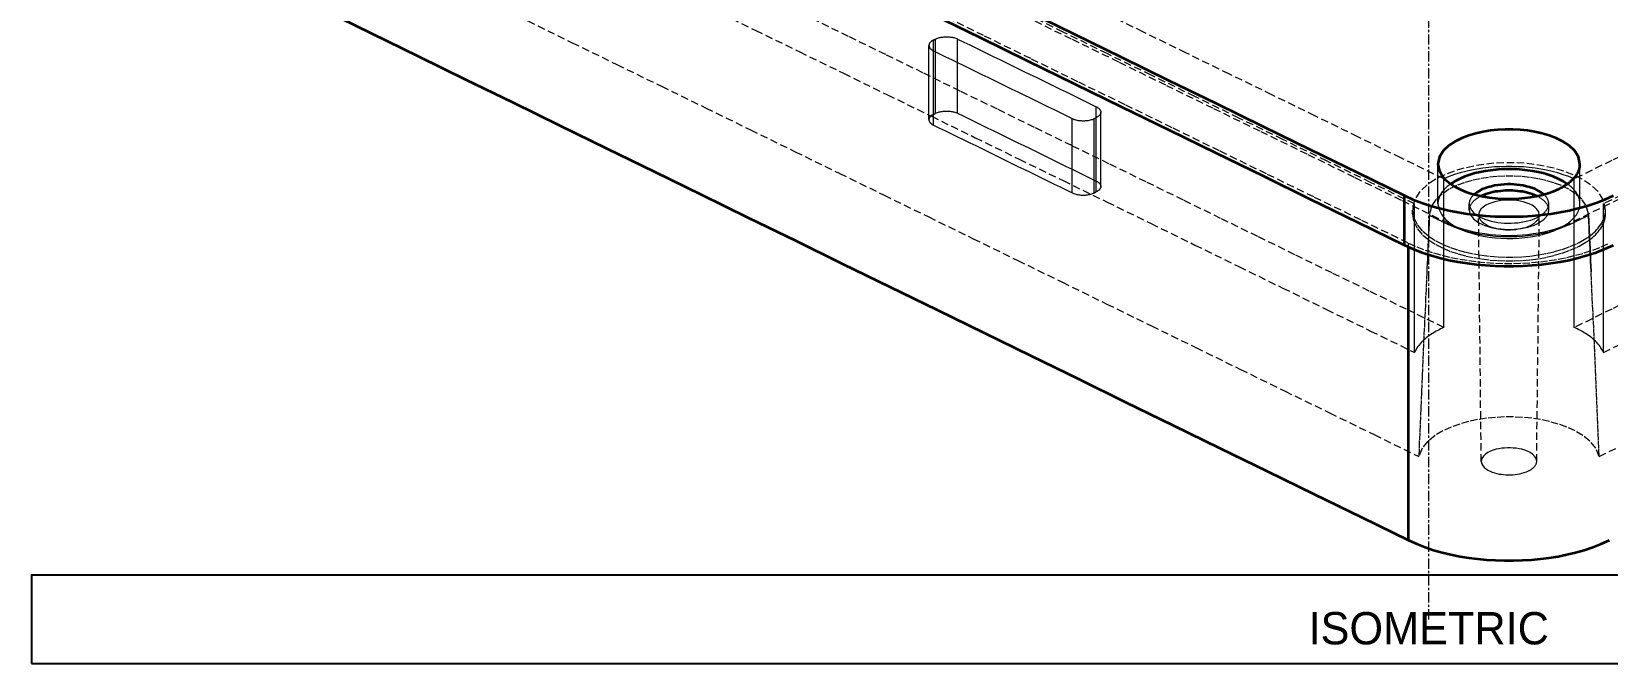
# Model space of a CAD drawing. Header units: millimetres. Extents: x 10 to 410, y 10 to 287.
# Drawn here: x 214 to 321.2, y 166 to 209 of the extents above; entities that cross this region are included whole.
import ezdxf
from ezdxf.enums import TextEntityAlignment as Align

# ---------------------------------------------------------------- set-up
doc = ezdxf.new("R2010")
doc.units = ezdxf.units.MM
doc.linetypes.add('CENTER', pattern=[1.15, 0.7, -0.15, 0.15, -0.15])
doc.linetypes.add('DASHED', pattern=[0.75, 0.5, -0.25])
for name, color, linetype, lineweight in [('CENTER', 4, 'CENTER', 13), ('HIDDEN', 8, 'DASHED', 18), ('TITLE_BLOCK', 7, 'CONTINUOUS', 25), ('VISIBLE', 7, 'CONTINUOUS', 35)]:
    doc.layers.add(name, color=color, linetype=linetype, lineweight=lineweight)

msp = doc.modelspace()

# ---------------------------------------------------------------- linework, layer by layer
at = {"layer": 'CENTER'}
msp.add_line((309, 169), (309, 273), dxfattribs=at)
at = {"layer": 'HIDDEN'}
for points in [[(310.36, 195.93), (307.15, 197.5), (303.95, 199.07), (300.74, 200.64), (297.53, 202.21), (294.33, 203.77), (291.12, 205.34), (287.92, 206.91), (284.71, 208.48), (281.5, 210.05), (278.3, 211.61), (275.09, 213.18), (271.89, 214.75), (268.68, 216.32), (265.47, 217.89), (262.27, 219.46), (259.06, 221.02), (255.85, 222.59), (252.65, 224.16), (249.44, 225.73), (246.24, 227.3), (243.03, 228.86), (239.82, 230.43), (236.62, 232)], [(310.02, 198.97), (307.1, 200.4), (304.18, 201.83), (301.26, 203.26), (298.34, 204.69), (295.42, 206.11), (292.49, 207.54), (289.57, 208.97), (286.65, 210.4), (283.73, 211.83), (280.81, 213.26), (277.89, 214.69), (274.96, 216.12), (272.04, 217.55), (269.12, 218.97), (266.2, 220.4), (263.28, 221.83), (260.36, 223.26), (257.43, 224.69), (254.51, 226.12), (251.59, 227.55), (248.67, 228.98), (245.75, 230.41), (242.83, 231.84)], [(233.89, 230.66), (237.09, 229.1), (240.3, 227.53), (243.5, 225.96), (246.71, 224.39), (249.92, 222.82), (253.12, 221.26), (256.33, 219.69), (259.53, 218.12), (262.74, 216.55), (265.95, 214.98), (269.15, 213.42), (272.36, 211.85), (275.57, 210.28), (278.77, 208.71), (281.98, 207.14), (285.18, 205.57), (288.39, 204.01), (291.6, 202.44), (294.8, 200.87), (298.01, 199.3), (301.22, 197.73), (304.42, 196.17), (307.63, 194.6)], [(308.03, 197.27), (305.05, 198.73), (302.06, 200.19), (299.08, 201.65), (296.09, 203.11), (293.1, 204.57), (290.12, 206.03), (287.13, 207.49), (284.14, 208.96), (281.16, 210.42), (278.17, 211.88), (275.19, 213.34), (272.2, 214.8), (269.21, 216.26), (266.23, 217.72), (263.24, 219.18), (260.26, 220.64), (257.27, 222.1), (254.28, 223.56), (251.3, 225.02), (248.31, 226.48), (245.32, 227.94), (242.34, 229.4), (239.35, 230.86)], [(377.69, 227.72), (375.14, 226.47), (372.58, 225.22), (370.02, 223.97), (367.47, 222.72), (364.91, 221.47), (362.35, 220.22), (359.8, 218.97), (357.24, 217.72), (354.68, 216.47), (352.13, 215.22), (349.57, 213.97), (347.01, 212.72), (344.46, 211.47), (341.9, 210.22), (339.34, 208.97), (336.79, 207.72), (334.23, 206.47), (331.67, 205.22), (329.12, 203.97), (326.56, 202.72), (324, 201.47), (321.45, 200.22), (318.89, 198.97)], [(381.38, 226.65), (378.65, 225.32), (375.92, 223.98), (373.19, 222.64), (370.46, 221.31), (367.72, 219.97), (364.99, 218.64), (362.26, 217.3), (359.53, 215.97), (356.8, 214.63), (354.07, 213.3), (351.33, 211.96), (348.6, 210.62), (345.87, 209.29), (343.14, 207.95), (340.41, 206.62), (337.68, 205.28), (334.94, 203.95), (332.21, 202.61), (329.48, 201.28), (326.75, 199.94), (324.02, 198.6), (321.29, 197.27), (318.55, 195.93)], [(380.43, 226.38), (377.84, 225.12), (375.25, 223.85), (372.66, 222.59), (370.07, 221.32), (367.48, 220.06), (364.89, 218.79), (362.3, 217.52), (359.71, 216.26), (357.12, 214.99), (354.54, 213.73), (351.95, 212.46), (349.36, 211.19), (346.77, 209.93), (344.18, 208.66), (341.59, 207.4), (339, 206.13), (336.41, 204.87), (333.82, 203.6), (331.24, 202.33), (328.65, 201.07), (326.06, 199.8), (323.47, 198.54), (320.88, 197.27)], [(239.35, 220.75), (242.34, 219.29), (245.32, 217.83), (248.31, 216.37), (251.3, 214.91), (254.28, 213.45), (257.27, 211.99), (260.26, 210.53), (263.24, 209.07), (266.23, 207.61), (269.21, 206.15), (272.2, 204.69), (275.19, 203.23), (278.17, 201.77), (281.16, 200.31), (284.14, 198.85), (287.13, 197.39), (290.12, 195.93), (293.1, 194.47), (296.09, 193), (299.08, 191.54), (302.06, 190.08), (305.05, 188.62), (308.03, 187.16)], [(377.69, 217.61), (375.14, 216.36), (372.58, 215.11), (370.02, 213.86), (367.47, 212.61), (364.91, 211.36), (362.35, 210.11), (359.8, 208.86), (357.24, 207.61), (354.68, 206.36), (352.13, 205.11), (349.57, 203.86), (347.01, 202.61), (344.46, 201.36), (341.9, 200.11), (339.34, 198.86), (336.79, 197.61), (334.23, 196.36), (331.67, 195.11), (329.12, 193.86), (326.56, 192.61), (324, 191.36), (321.45, 190.11), (318.89, 188.86)], [(310.02, 188.86), (307.49, 190.1), (304.96, 191.34), (302.43, 192.57), (299.9, 193.81), (297.38, 195.05), (294.85, 196.28), (292.32, 197.52), (289.79, 198.76), (287.26, 200), (284.73, 201.23), (282.2, 202.47), (279.67, 203.71), (277.14, 204.94), (274.61, 206.18), (272.08, 207.42), (269.55, 208.66), (267.02, 209.89), (264.49, 211.13), (261.96, 212.37), (259.43, 213.6), (256.9, 214.84), (254.37, 216.08), (251.84, 217.32)], [(320.88, 187.16), (323.47, 188.43), (326.06, 189.69), (328.65, 190.96), (331.24, 192.23), (333.82, 193.49), (336.41, 194.76), (339, 196.02), (341.59, 197.29), (344.18, 198.55), (346.77, 199.82), (349.36, 201.09), (351.95, 202.35), (354.54, 203.62), (357.12, 204.88), (359.71, 206.15), (362.3, 207.42), (364.89, 208.68), (367.48, 209.95), (370.07, 211.21), (372.66, 212.48), (375.25, 213.74), (377.84, 215.01), (380.43, 216.28)], [(238.66, 214.15), (241.69, 212.67), (244.72, 211.19), (247.75, 209.71), (250.77, 208.23), (253.8, 206.75), (256.83, 205.27), (259.86, 203.79), (262.89, 202.3), (265.92, 200.82), (268.95, 199.34), (271.97, 197.86), (275, 196.38), (278.03, 194.9), (281.06, 193.42), (284.09, 191.94), (287.12, 190.45), (290.15, 188.97), (293.17, 187.49), (296.2, 186.01), (299.23, 184.53), (302.26, 183.05), (305.29, 181.57), (308.32, 180.08)], [(320.6, 180.08), (323.24, 181.38), (325.88, 182.67), (328.52, 183.96), (331.17, 185.25), (333.81, 186.55), (336.45, 187.84), (339.1, 189.13), (341.74, 190.42), (344.38, 191.71), (347.02, 193.01), (349.67, 194.3), (352.31, 195.59), (354.95, 196.88), (357.6, 198.17), (360.24, 199.47), (362.88, 200.76), (365.52, 202.05), (368.17, 203.34), (370.81, 204.64), (373.45, 205.93), (376.1, 207.22), (378.74, 208.51), (381.38, 209.8)], [(275.33, 208.42), (275.31, 208.41), (275.29, 208.4), (275.27, 208.39), (275.26, 208.38), (275.24, 208.36), (275.22, 208.35), (275.2, 208.34), (275.18, 208.33), (275.17, 208.31), (275.15, 208.3), (275.13, 208.28), (275.12, 208.27), (275.1, 208.25), (275.09, 208.23), (275.08, 208.22), (275.06, 208.2), (275.05, 208.18), (275.04, 208.16), (275.04, 208.14), (275.03, 208.12), (275.03, 208.09), (275.02, 208.07), (275.02, 208.05)], [(275.02, 208.05), (275.02, 208.03), (275.03, 208.01), (275.03, 207.99), (275.04, 207.96), (275.04, 207.94), (275.05, 207.92), (275.06, 207.9), (275.08, 207.89), (275.09, 207.87), (275.1, 207.85), (275.12, 207.83), (275.13, 207.82), (275.15, 207.8), (275.17, 207.79), (275.18, 207.78), (275.2, 207.76), (275.22, 207.75), (275.24, 207.74), (275.26, 207.73), (275.27, 207.71), (275.29, 207.7), (275.31, 207.69), (275.33, 207.68)], [(275.02, 203), (275.02, 203.22), (275.02, 203.44), (275.02, 203.66), (275.02, 203.88), (275.02, 204.1), (275.02, 204.31), (275.02, 204.53), (275.02, 204.75), (275.02, 204.97), (275.02, 205.19), (275.02, 205.41), (275.02, 205.63), (275.02, 205.85), (275.02, 206.07), (275.02, 206.29), (275.02, 206.51), (275.02, 206.73), (275.02, 206.95), (275.02, 207.17), (275.02, 207.39), (275.02, 207.61), (275.02, 207.83), (275.02, 208.05)], [(275.33, 208.42), (275.34, 208.42), (275.34, 208.42), (275.35, 208.43), (275.36, 208.43), (275.36, 208.43), (275.37, 208.44), (275.37, 208.44), (275.38, 208.44), (275.39, 208.44), (275.39, 208.45), (275.4, 208.45), (275.4, 208.45), (275.41, 208.46), (275.42, 208.46), (275.42, 208.46), (275.43, 208.46), (275.43, 208.47), (275.44, 208.47), (275.45, 208.47), (275.45, 208.48), (275.46, 208.48), (275.46, 208.48), (275.47, 208.48)], [(275.33, 203.36), (275.33, 203.58), (275.33, 203.8), (275.33, 204.02), (275.33, 204.24), (275.33, 204.46), (275.33, 204.68), (275.33, 204.9), (275.33, 205.12), (275.33, 205.34), (275.33, 205.56), (275.33, 205.78), (275.33, 206), (275.33, 206.22), (275.33, 206.44), (275.33, 206.66), (275.33, 206.88), (275.33, 207.1), (275.33, 207.32), (275.33, 207.54), (275.33, 207.76), (275.33, 207.98), (275.33, 208.2), (275.33, 208.42)], [(275.47, 208.48), (275.53, 208.51), (275.59, 208.54), (275.66, 208.56), (275.72, 208.58), (275.79, 208.59), (275.85, 208.6), (275.92, 208.62), (275.99, 208.62), (276.05, 208.63), (276.12, 208.63), (276.19, 208.64), (276.25, 208.64), (276.32, 208.63), (276.39, 208.63), (276.46, 208.62), (276.52, 208.62), (276.59, 208.6), (276.65, 208.59), (276.72, 208.58), (276.78, 208.56), (276.85, 208.54), (276.91, 208.51), (276.97, 208.48)], [(275.47, 203.43), (275.47, 203.65), (275.47, 203.87), (275.47, 204.09), (275.47, 204.31), (275.47, 204.53), (275.47, 204.75), (275.47, 204.97), (275.47, 205.19), (275.47, 205.41), (275.47, 205.63), (275.47, 205.85), (275.47, 206.07), (275.47, 206.29), (275.47, 206.51), (275.47, 206.73), (275.47, 206.95), (275.47, 207.17), (275.47, 207.39), (275.47, 207.61), (275.47, 207.83), (275.47, 208.05), (275.47, 208.26), (275.47, 208.48)], [(276.97, 208.48), (277.38, 208.28), (277.79, 208.08), (278.2, 207.88), (278.61, 207.68), (279.02, 207.48), (279.43, 207.28), (279.84, 207.08), (280.25, 206.88), (280.66, 206.68), (281.07, 206.48), (281.48, 206.28), (281.89, 206.08), (282.3, 205.88), (282.71, 205.68), (283.12, 205.48), (283.53, 205.28), (283.94, 205.08), (284.35, 204.88), (284.76, 204.68), (285.17, 204.48), (285.58, 204.28), (285.98, 204.08), (286.39, 203.88)], [(276.97, 203.43), (276.97, 203.65), (276.97, 203.87), (276.97, 204.09), (276.97, 204.31), (276.97, 204.53), (276.97, 204.75), (276.97, 204.97), (276.97, 205.19), (276.97, 205.41), (276.97, 205.63), (276.97, 205.85), (276.97, 206.07), (276.97, 206.29), (276.97, 206.51), (276.97, 206.73), (276.97, 206.95), (276.97, 207.17), (276.97, 207.39), (276.97, 207.61), (276.97, 207.83), (276.97, 208.05), (276.97, 208.26), (276.97, 208.48)], [(275.33, 207.68), (275.74, 207.48), (276.15, 207.28), (276.56, 207.08), (276.97, 206.88), (277.38, 206.68), (277.79, 206.48), (278.2, 206.28), (278.61, 206.08), (279.02, 205.88), (279.43, 205.68), (279.84, 205.48), (280.25, 205.28), (280.66, 205.08), (281.07, 204.88), (281.48, 204.68), (281.89, 204.48), (282.3, 204.28), (282.71, 204.08), (283.12, 203.88), (283.53, 203.68), (283.94, 203.48), (284.35, 203.28), (284.76, 203.07)], [(275.33, 202.63), (275.33, 202.85), (275.33, 203.07), (275.33, 203.29), (275.33, 203.51), (275.33, 203.73), (275.33, 203.95), (275.33, 204.17), (275.33, 204.39), (275.33, 204.61), (275.33, 204.83), (275.33, 205.05), (275.33, 205.27), (275.33, 205.49), (275.33, 205.71), (275.33, 205.93), (275.33, 206.15), (275.33, 206.36), (275.33, 206.58), (275.33, 206.8), (275.33, 207.02), (275.33, 207.24), (275.33, 207.46), (275.33, 207.68)], [(286.39, 203.88), (286.41, 203.87), (286.43, 203.86), (286.45, 203.85), (286.47, 203.83), (286.49, 203.82), (286.51, 203.81), (286.53, 203.8), (286.54, 203.78), (286.56, 203.77), (286.58, 203.76), (286.59, 203.74), (286.61, 203.72), (286.62, 203.71), (286.64, 203.69), (286.65, 203.67), (286.66, 203.65), (286.67, 203.64), (286.68, 203.62), (286.69, 203.6), (286.7, 203.57), (286.7, 203.55), (286.7, 203.53), (286.71, 203.51)], [(286.39, 198.82), (286.39, 199.04), (286.39, 199.26), (286.39, 199.48), (286.39, 199.7), (286.39, 199.92), (286.39, 200.14), (286.39, 200.36), (286.39, 200.58), (286.39, 200.8), (286.39, 201.02), (286.39, 201.24), (286.39, 201.46), (286.39, 201.68), (286.39, 201.9), (286.39, 202.12), (286.39, 202.34), (286.39, 202.56), (286.39, 202.78), (286.39, 203), (286.39, 203.22), (286.39, 203.44), (286.39, 203.66), (286.39, 203.88)], [(275.33, 203.36), (275.31, 203.35), (275.29, 203.34), (275.27, 203.33), (275.26, 203.32), (275.24, 203.31), (275.22, 203.3), (275.2, 203.28), (275.18, 203.27), (275.17, 203.26), (275.15, 203.24), (275.13, 203.23), (275.12, 203.21), (275.1, 203.2), (275.09, 203.18), (275.08, 203.16), (275.06, 203.14), (275.05, 203.12), (275.04, 203.1), (275.04, 203.08), (275.03, 203.06), (275.03, 203.04), (275.02, 203.02), (275.02, 203)], [(275.02, 203), (275.02, 202.97), (275.03, 202.95), (275.03, 202.93), (275.04, 202.91), (275.04, 202.89), (275.05, 202.87), (275.06, 202.85), (275.08, 202.83), (275.09, 202.81), (275.1, 202.8), (275.12, 202.78), (275.13, 202.76), (275.15, 202.75), (275.17, 202.74), (275.18, 202.72), (275.2, 202.71), (275.22, 202.7), (275.24, 202.68), (275.26, 202.67), (275.27, 202.66), (275.29, 202.65), (275.31, 202.64), (275.33, 202.63)], [(275.33, 203.36), (275.34, 203.37), (275.34, 203.37), (275.35, 203.37), (275.36, 203.38), (275.36, 203.38), (275.37, 203.38), (275.37, 203.38), (275.38, 203.39), (275.39, 203.39), (275.39, 203.39), (275.4, 203.4), (275.4, 203.4), (275.41, 203.4), (275.42, 203.4), (275.42, 203.41), (275.43, 203.41), (275.43, 203.41), (275.44, 203.42), (275.45, 203.42), (275.45, 203.42), (275.46, 203.42), (275.46, 203.43), (275.47, 203.43)], [(275.33, 202.63), (275.74, 202.43), (276.15, 202.23), (276.56, 202.03), (276.97, 201.83), (277.38, 201.63), (277.79, 201.43), (278.2, 201.23), (278.61, 201.03), (279.02, 200.83), (279.43, 200.63), (279.84, 200.43), (280.25, 200.22), (280.66, 200.02), (281.07, 199.82), (281.48, 199.62), (281.89, 199.42), (282.3, 199.22), (282.71, 199.02), (283.12, 198.82), (283.53, 198.62), (283.94, 198.42), (284.35, 198.22), (284.76, 198.02)], [(275.47, 203.43), (275.53, 203.46), (275.59, 203.48), (275.66, 203.5), (275.72, 203.52), (275.79, 203.54), (275.85, 203.55), (275.92, 203.56), (275.99, 203.57), (276.05, 203.58), (276.12, 203.58), (276.19, 203.58), (276.25, 203.58), (276.32, 203.58), (276.39, 203.58), (276.46, 203.57), (276.52, 203.56), (276.59, 203.55), (276.65, 203.54), (276.72, 203.52), (276.78, 203.5), (276.85, 203.48), (276.91, 203.46), (276.97, 203.43)], [(276.97, 203.43), (277.38, 203.23), (277.79, 203.03), (278.2, 202.83), (278.61, 202.63), (279.02, 202.43), (279.43, 202.23), (279.84, 202.03), (280.25, 201.83), (280.66, 201.63), (281.07, 201.43), (281.48, 201.23), (281.89, 201.03), (282.3, 200.83), (282.71, 200.63), (283.12, 200.42), (283.53, 200.22), (283.94, 200.02), (284.35, 199.82), (284.76, 199.62), (285.17, 199.42), (285.58, 199.22), (285.98, 199.02), (286.39, 198.82)], [(284.76, 203.07), (284.82, 203.05), (284.88, 203.02), (284.94, 203), (285.01, 202.98), (285.07, 202.97), (285.14, 202.95), (285.21, 202.94), (285.27, 202.94), (285.34, 202.93), (285.41, 202.92), (285.47, 202.92), (285.54, 202.92), (285.61, 202.92), (285.67, 202.93), (285.74, 202.94), (285.81, 202.94), (285.87, 202.95), (285.94, 202.97), (286.01, 202.98), (286.07, 203), (286.13, 203.02), (286.2, 203.05), (286.26, 203.07)], [(284.76, 198.02), (284.76, 198.24), (284.76, 198.46), (284.76, 198.68), (284.76, 198.9), (284.76, 199.12), (284.76, 199.34), (284.76, 199.56), (284.76, 199.78), (284.76, 200), (284.76, 200.22), (284.76, 200.44), (284.76, 200.66), (284.76, 200.88), (284.76, 201.1), (284.76, 201.32), (284.76, 201.54), (284.76, 201.76), (284.76, 201.98), (284.76, 202.2), (284.76, 202.42), (284.76, 202.64), (284.76, 202.86), (284.76, 203.07)], [(286.26, 203.07), (286.26, 203.08), (286.27, 203.08), (286.28, 203.08), (286.28, 203.09), (286.29, 203.09), (286.29, 203.09), (286.3, 203.1), (286.31, 203.1), (286.31, 203.1), (286.32, 203.1), (286.32, 203.11), (286.33, 203.11), (286.34, 203.11), (286.34, 203.12), (286.35, 203.12), (286.35, 203.12), (286.36, 203.12), (286.36, 203.13), (286.37, 203.13), (286.38, 203.13), (286.38, 203.14), (286.39, 203.14), (286.39, 203.14)], [(286.26, 198.02), (286.26, 198.24), (286.26, 198.46), (286.26, 198.68), (286.26, 198.9), (286.26, 199.12), (286.26, 199.34), (286.26, 199.56), (286.26, 199.78), (286.26, 200), (286.26, 200.22), (286.26, 200.44), (286.26, 200.66), (286.26, 200.88), (286.26, 201.1), (286.26, 201.32), (286.26, 201.54), (286.26, 201.76), (286.26, 201.98), (286.26, 202.2), (286.26, 202.42), (286.26, 202.64), (286.26, 202.86), (286.26, 203.07)], [(286.71, 203.51), (286.7, 203.49), (286.7, 203.47), (286.7, 203.44), (286.69, 203.42), (286.68, 203.4), (286.67, 203.38), (286.66, 203.36), (286.65, 203.34), (286.64, 203.33), (286.62, 203.31), (286.61, 203.29), (286.59, 203.28), (286.58, 203.26), (286.56, 203.25), (286.54, 203.23), (286.53, 203.22), (286.51, 203.21), (286.49, 203.2), (286.47, 203.18), (286.45, 203.17), (286.43, 203.16), (286.41, 203.15), (286.39, 203.14)], [(286.39, 198.09), (286.39, 198.31), (286.39, 198.53), (286.39, 198.75), (286.39, 198.97), (286.39, 199.19), (286.39, 199.41), (286.39, 199.63), (286.39, 199.85), (286.39, 200.07), (286.39, 200.28), (286.39, 200.5), (286.39, 200.72), (286.39, 200.94), (286.39, 201.16), (286.39, 201.38), (286.39, 201.6), (286.39, 201.82), (286.39, 202.04), (286.39, 202.26), (286.39, 202.48), (286.39, 202.7), (286.39, 202.92), (286.39, 203.14)], [(286.71, 198.45), (286.71, 198.67), (286.71, 198.89), (286.71, 199.11), (286.71, 199.33), (286.71, 199.55), (286.71, 199.77), (286.71, 199.99), (286.71, 200.21), (286.71, 200.43), (286.71, 200.65), (286.71, 200.87), (286.71, 201.09), (286.71, 201.31), (286.71, 201.53), (286.71, 201.75), (286.71, 201.97), (286.71, 202.19), (286.71, 202.41), (286.71, 202.63), (286.71, 202.85), (286.71, 203.07), (286.71, 203.29), (286.71, 203.51)], [(321.02, 196.85), (320.88, 197.52), (320.51, 198.1), (320.01, 198.57), (319.44, 198.95), (318.82, 199.25), (318.18, 199.5), (317.52, 199.69), (316.85, 199.84), (316.17, 199.95), (315.49, 200.03), (314.8, 200.06), (314.11, 200.06), (313.43, 200.03), (312.74, 199.95), (312.06, 199.84), (311.39, 199.69), (310.73, 199.5), (310.09, 199.25), (309.48, 198.95), (308.9, 198.57), (308.4, 198.1), (308.03, 197.52), (307.89, 196.85)], [(309.63, 197.27), (309.63, 197.39), (309.63, 197.51), (309.63, 197.63), (309.63, 197.74), (309.63, 197.86), (309.63, 197.98), (309.63, 198.1), (309.63, 198.21), (309.63, 198.33), (309.63, 198.45), (309.63, 198.56), (309.63, 198.68), (309.63, 198.8), (309.63, 198.92), (309.63, 199.03), (309.63, 199.15), (309.63, 199.27), (309.63, 199.38), (309.63, 199.5), (309.63, 199.62), (309.63, 199.74), (309.63, 199.85), (309.63, 199.97)], [(318.89, 198.97), (318.53, 199.12), (318.15, 199.25), (317.78, 199.37), (317.39, 199.47), (317.01, 199.56), (316.62, 199.63), (316.23, 199.69), (315.84, 199.74), (315.44, 199.78), (315.05, 199.8), (314.65, 199.81), (314.26, 199.81), (313.86, 199.8), (313.47, 199.78), (313.08, 199.74), (312.68, 199.69), (312.29, 199.63), (311.9, 199.56), (311.52, 199.47), (311.14, 199.37), (310.76, 199.26), (310.39, 199.12), (310.02, 198.97)], [(319.28, 197.27), (319.28, 197.39), (319.28, 197.51), (319.28, 197.63), (319.28, 197.74), (319.28, 197.86), (319.28, 197.98), (319.28, 198.1), (319.28, 198.21), (319.28, 198.33), (319.28, 198.45), (319.28, 198.56), (319.28, 198.68), (319.28, 198.8), (319.28, 198.92), (319.28, 199.03), (319.28, 199.15), (319.28, 199.27), (319.28, 199.38), (319.28, 199.5), (319.28, 199.62), (319.28, 199.74), (319.28, 199.85), (319.28, 199.97)], [(286.39, 198.82), (286.41, 198.81), (286.43, 198.8), (286.45, 198.79), (286.47, 198.78), (286.49, 198.77), (286.51, 198.76), (286.53, 198.74), (286.54, 198.73), (286.56, 198.72), (286.58, 198.7), (286.59, 198.69), (286.61, 198.67), (286.62, 198.65), (286.64, 198.64), (286.65, 198.62), (286.66, 198.6), (286.67, 198.58), (286.68, 198.56), (286.69, 198.54), (286.7, 198.52), (286.7, 198.5), (286.7, 198.48), (286.71, 198.45)], [(286.71, 198.45), (286.7, 198.43), (286.7, 198.41), (286.7, 198.39), (286.69, 198.37), (286.68, 198.35), (286.67, 198.33), (286.66, 198.31), (286.65, 198.29), (286.64, 198.27), (286.62, 198.26), (286.61, 198.24), (286.59, 198.22), (286.58, 198.21), (286.56, 198.19), (286.54, 198.18), (286.53, 198.17), (286.51, 198.15), (286.49, 198.14), (286.47, 198.13), (286.45, 198.12), (286.43, 198.11), (286.41, 198.1), (286.39, 198.09)], [(319.86, 196.58), (319.72, 197.12), (319.41, 197.58), (318.99, 197.95), (318.52, 198.26), (318.02, 198.51), (317.5, 198.7), (316.96, 198.86), (316.41, 198.98), (315.86, 199.07), (315.3, 199.13), (314.74, 199.16), (314.18, 199.16), (313.62, 199.13), (313.06, 199.07), (312.5, 198.98), (311.96, 198.86), (311.42, 198.7), (310.89, 198.51), (310.39, 198.26), (309.92, 197.95), (309.5, 197.58), (309.19, 197.12), (309.05, 196.58)], [(310.49, 198.62), (310.43, 198.58), (310.38, 198.54), (310.32, 198.49), (310.26, 198.45), (310.21, 198.4), (310.16, 198.35), (310.1, 198.3), (310.05, 198.25), (310.01, 198.19), (309.96, 198.14), (309.92, 198.08), (309.87, 198.02), (309.83, 197.96), (309.8, 197.9), (309.76, 197.83), (309.73, 197.77), (309.71, 197.7), (309.68, 197.63), (309.66, 197.56), (309.65, 197.49), (309.64, 197.42), (309.63, 197.35), (309.63, 197.27)], [(310.02, 188.86), (310.02, 189.3), (310.02, 189.74), (310.02, 190.18), (310.02, 190.62), (310.02, 191.06), (310.02, 191.5), (310.02, 191.94), (310.02, 192.38), (310.02, 192.82), (310.02, 193.26), (310.02, 193.7), (310.02, 194.14), (310.02, 194.57), (310.02, 195.01), (310.02, 195.45), (310.02, 195.89), (310.02, 196.33), (310.02, 196.77), (310.02, 197.21), (310.02, 197.65), (310.02, 198.09), (310.02, 198.53), (310.02, 198.97)], [(319.28, 197.27), (319.28, 197.35), (319.28, 197.42), (319.26, 197.49), (319.25, 197.56), (319.23, 197.63), (319.21, 197.7), (319.18, 197.77), (319.15, 197.83), (319.11, 197.9), (319.08, 197.96), (319.04, 198.02), (319, 198.08), (318.95, 198.14), (318.91, 198.19), (318.86, 198.25), (318.81, 198.3), (318.76, 198.35), (318.7, 198.4), (318.65, 198.45), (318.59, 198.49), (318.54, 198.54), (318.48, 198.58), (318.42, 198.62)], [(318.89, 188.86), (318.89, 189.3), (318.89, 189.74), (318.89, 190.18), (318.89, 190.62), (318.89, 191.06), (318.89, 191.5), (318.89, 191.94), (318.89, 192.38), (318.89, 192.82), (318.89, 193.26), (318.89, 193.7), (318.89, 194.14), (318.89, 194.57), (318.89, 195.01), (318.89, 195.45), (318.89, 195.89), (318.89, 196.33), (318.89, 196.77), (318.89, 197.21), (318.89, 197.65), (318.89, 198.09), (318.89, 198.53), (318.89, 198.97)], [(284.76, 198.02), (284.82, 197.99), (284.88, 197.97), (284.94, 197.95), (285.01, 197.93), (285.07, 197.91), (285.14, 197.9), (285.21, 197.89), (285.27, 197.88), (285.34, 197.87), (285.41, 197.87), (285.47, 197.87), (285.54, 197.87), (285.61, 197.87), (285.67, 197.87), (285.74, 197.88), (285.81, 197.89), (285.87, 197.9), (285.94, 197.91), (286.01, 197.93), (286.07, 197.95), (286.13, 197.97), (286.2, 197.99), (286.26, 198.02)], [(286.26, 198.02), (286.26, 198.02), (286.27, 198.03), (286.28, 198.03), (286.28, 198.03), (286.29, 198.04), (286.29, 198.04), (286.3, 198.04), (286.31, 198.04), (286.31, 198.05), (286.32, 198.05), (286.32, 198.05), (286.33, 198.06), (286.34, 198.06), (286.34, 198.06), (286.35, 198.06), (286.35, 198.07), (286.36, 198.07), (286.36, 198.07), (286.37, 198.08), (286.38, 198.08), (286.38, 198.08), (286.39, 198.08), (286.39, 198.09)], [(308.03, 197.27), (308.02, 197.24), (308.01, 197.22), (308, 197.19), (307.99, 197.16), (307.98, 197.13), (307.97, 197.1), (307.96, 197.07), (307.95, 197.05), (307.94, 197.02), (307.94, 196.99), (307.93, 196.96), (307.92, 196.93), (307.92, 196.9), (307.91, 196.87), (307.91, 196.84), (307.9, 196.81), (307.9, 196.78), (307.9, 196.75), (307.89, 196.72), (307.89, 196.69), (307.89, 196.66), (307.89, 196.63), (307.89, 196.6)], [(308.03, 187.16), (308.03, 187.6), (308.03, 188.04), (308.03, 188.48), (308.03, 188.92), (308.03, 189.36), (308.03, 189.8), (308.03, 190.24), (308.03, 190.68), (308.03, 191.12), (308.03, 191.56), (308.03, 192), (308.03, 192.44), (308.03, 192.88), (308.03, 193.32), (308.03, 193.76), (308.03, 194.19), (308.03, 194.63), (308.03, 195.07), (308.03, 195.51), (308.03, 195.95), (308.03, 196.39), (308.03, 196.83), (308.03, 197.27)], [(309.63, 197.27), (309.7, 196.88), (309.88, 196.52), (310.15, 196.21), (310.46, 195.95), (310.8, 195.73), (311.16, 195.55), (311.53, 195.4), (311.92, 195.27), (312.31, 195.16), (312.71, 195.07), (313.11, 195.01), (313.51, 194.96), (313.91, 194.93), (314.32, 194.91), (314.72, 194.92), (315.13, 194.94), (315.53, 194.97), (315.93, 195.03), (316.33, 195.1), (316.73, 195.19), (317.12, 195.3), (317.5, 195.44), (317.87, 195.61)], [(312.09, 197.91), (312.06, 197.89), (312.04, 197.87), (312.02, 197.85), (312, 197.82), (311.97, 197.8), (311.95, 197.77), (311.93, 197.75), (311.91, 197.72), (311.89, 197.7), (311.88, 197.67), (311.86, 197.64), (311.84, 197.61), (311.83, 197.59), (311.81, 197.56), (311.8, 197.53), (311.79, 197.5), (311.78, 197.47), (311.77, 197.43), (311.77, 197.4), (311.76, 197.37), (311.76, 197.34), (311.75, 197.31), (311.75, 197.27)], [(312.56, 197.8), (312.51, 197.77), (312.46, 197.75), (312.41, 197.72), (312.36, 197.69), (312.31, 197.66), (312.27, 197.63), (312.22, 197.6), (312.17, 197.56), (312.13, 197.53), (312.09, 197.49), (312.04, 197.45), (312, 197.41), (311.97, 197.37), (311.93, 197.32), (311.9, 197.28), (311.87, 197.23), (311.84, 197.18), (311.81, 197.13), (311.79, 197.08), (311.77, 197.02), (311.76, 196.97), (311.76, 196.91), (311.75, 196.85)], [(311.75, 197.27), (311.79, 197.05), (311.9, 196.85), (312.04, 196.68), (312.22, 196.53), (312.41, 196.41), (312.61, 196.31), (312.82, 196.22), (313.04, 196.15), (313.25, 196.09), (313.48, 196.04), (313.7, 196.01), (313.93, 195.98), (314.15, 195.96), (314.38, 195.95), (314.61, 195.95), (314.83, 195.97), (315.06, 195.99), (315.28, 196.02), (315.51, 196.06), (315.73, 196.11), (315.95, 196.17), (316.16, 196.25), (316.37, 196.34)], [(311.75, 196.85), (311.75, 196.87), (311.75, 196.89), (311.75, 196.91), (311.75, 196.93), (311.75, 196.95), (311.75, 196.96), (311.75, 196.98), (311.75, 197), (311.75, 197.02), (311.75, 197.04), (311.75, 197.06), (311.75, 197.07), (311.75, 197.09), (311.75, 197.11), (311.75, 197.13), (311.75, 197.15), (311.75, 197.17), (311.75, 197.18), (311.75, 197.2), (311.75, 197.22), (311.75, 197.24), (311.75, 197.26), (311.75, 197.27)], [(316.52, 196.51), (316.48, 196.72), (316.36, 196.9), (316.21, 197.05), (316.03, 197.17), (315.83, 197.27), (315.63, 197.35), (315.42, 197.41), (315.21, 197.46), (315, 197.49), (314.78, 197.51), (314.56, 197.53), (314.35, 197.53), (314.13, 197.51), (313.92, 197.49), (313.7, 197.46), (313.49, 197.41), (313.28, 197.35), (313.08, 197.27), (312.89, 197.17), (312.71, 197.05), (312.55, 196.9), (312.43, 196.72), (312.39, 196.51)], [(317.16, 196.85), (317.16, 196.91), (317.15, 196.97), (317.14, 197.02), (317.12, 197.08), (317.1, 197.13), (317.08, 197.18), (317.05, 197.23), (317.02, 197.28), (316.98, 197.32), (316.95, 197.37), (316.91, 197.41), (316.87, 197.45), (316.83, 197.49), (316.78, 197.53), (316.74, 197.56), (316.69, 197.6), (316.65, 197.63), (316.6, 197.66), (316.55, 197.69), (316.5, 197.72), (316.45, 197.75), (316.4, 197.77), (316.35, 197.8)], [(316.37, 196.34), (316.42, 196.37), (316.47, 196.39), (316.52, 196.42), (316.57, 196.45), (316.61, 196.48), (316.66, 196.51), (316.7, 196.54), (316.75, 196.57), (316.79, 196.61), (316.84, 196.65), (316.88, 196.68), (316.92, 196.73), (316.95, 196.77), (316.99, 196.81), (317.02, 196.86), (317.05, 196.9), (317.08, 196.95), (317.1, 197), (317.12, 197.05), (317.14, 197.11), (317.15, 197.16), (317.16, 197.22), (317.16, 197.27)], [(317.16, 197.27), (317.16, 197.31), (317.16, 197.34), (317.15, 197.37), (317.15, 197.4), (317.14, 197.43), (317.13, 197.47), (317.12, 197.5), (317.11, 197.53), (317.1, 197.56), (317.08, 197.59), (317.07, 197.61), (317.05, 197.64), (317.04, 197.67), (317.02, 197.7), (317, 197.72), (316.98, 197.75), (316.96, 197.77), (316.94, 197.8), (316.92, 197.82), (316.9, 197.85), (316.87, 197.87), (316.85, 197.89), (316.82, 197.91)], [(317.16, 196.85), (317.16, 196.87), (317.16, 196.89), (317.16, 196.91), (317.16, 196.93), (317.16, 196.95), (317.16, 196.96), (317.16, 196.98), (317.16, 197), (317.16, 197.02), (317.16, 197.04), (317.16, 197.06), (317.16, 197.07), (317.16, 197.09), (317.16, 197.11), (317.16, 197.13), (317.16, 197.15), (317.16, 197.17), (317.16, 197.18), (317.16, 197.2), (317.16, 197.22), (317.16, 197.24), (317.16, 197.26), (317.16, 197.27)], [(317.87, 195.61), (317.96, 195.65), (318.05, 195.7), (318.14, 195.75), (318.22, 195.8), (318.31, 195.85), (318.39, 195.91), (318.47, 195.96), (318.55, 196.02), (318.63, 196.09), (318.7, 196.15), (318.78, 196.22), (318.85, 196.29), (318.91, 196.37), (318.98, 196.45), (319.04, 196.53), (319.09, 196.61), (319.14, 196.7), (319.18, 196.79), (319.22, 196.88), (319.25, 196.98), (319.27, 197.08), (319.28, 197.17), (319.28, 197.27)], [(321.02, 196.6), (321.02, 196.63), (321.02, 196.66), (321.02, 196.69), (321.02, 196.72), (321.02, 196.75), (321.01, 196.78), (321.01, 196.81), (321.01, 196.84), (321, 196.87), (320.99, 196.9), (320.99, 196.93), (320.98, 196.96), (320.98, 196.99), (320.97, 197.02), (320.96, 197.04), (320.95, 197.07), (320.94, 197.1), (320.93, 197.13), (320.92, 197.16), (320.91, 197.19), (320.9, 197.22), (320.89, 197.24), (320.88, 197.27)], [(320.88, 187.16), (320.88, 187.6), (320.88, 188.04), (320.88, 188.48), (320.88, 188.92), (320.88, 189.36), (320.88, 189.8), (320.88, 190.24), (320.88, 190.68), (320.88, 191.12), (320.88, 191.56), (320.88, 192), (320.88, 192.44), (320.88, 192.88), (320.88, 193.31), (320.88, 193.75), (320.88, 194.19), (320.88, 194.63), (320.88, 195.07), (320.88, 195.51), (320.88, 195.95), (320.88, 196.39), (320.88, 196.83), (320.88, 197.27)], [(307.89, 196.85), (307.98, 196.31), (308.24, 195.82), (308.59, 195.41), (309.02, 195.05), (309.48, 194.76), (309.97, 194.51), (310.48, 194.3), (311.01, 194.12), (311.54, 193.98), (312.08, 193.86), (312.62, 193.77), (313.17, 193.7), (313.72, 193.66), (314.27, 193.64), (314.82, 193.65), (315.37, 193.67), (315.92, 193.72), (316.47, 193.8), (317.01, 193.9), (317.55, 194.02), (318.08, 194.17), (318.6, 194.36), (319.1, 194.58)], [(307.89, 196.6), (307.89, 196.61), (307.89, 196.62), (307.89, 196.63), (307.89, 196.65), (307.89, 196.66), (307.89, 196.67), (307.89, 196.68), (307.89, 196.69), (307.89, 196.7), (307.89, 196.71), (307.89, 196.72), (307.89, 196.73), (307.89, 196.74), (307.89, 196.75), (307.89, 196.77), (307.89, 196.78), (307.89, 196.79), (307.89, 196.8), (307.89, 196.81), (307.89, 196.82), (307.89, 196.83), (307.89, 196.84), (307.89, 196.85)], [(307.89, 196.6), (307.98, 196.06), (308.24, 195.57), (308.59, 195.15), (309.02, 194.8), (309.48, 194.5), (309.97, 194.25), (310.48, 194.04), (311.01, 193.87), (311.54, 193.72), (312.08, 193.61), (312.62, 193.52), (313.17, 193.45), (313.72, 193.41), (314.27, 193.39), (314.82, 193.39), (315.37, 193.42), (315.92, 193.47), (316.47, 193.54), (317.01, 193.64), (317.55, 193.77), (318.08, 193.92), (318.6, 194.11), (319.1, 194.33)], [(309.05, 196.58), (309.04, 196.4), (309.03, 196.23), (309.03, 196.06), (309.02, 195.89), (309.01, 195.72), (309, 195.55), (308.99, 195.37), (308.99, 195.2), (308.98, 195.03), (308.97, 194.86), (308.96, 194.69), (308.96, 194.52), (308.95, 194.34), (308.94, 194.17), (308.93, 194), (308.92, 193.83), (308.92, 193.66), (308.91, 193.49), (308.9, 193.31), (308.89, 193.14), (308.88, 192.97), (308.88, 192.8), (308.87, 192.63)], [(309.05, 196.49), (309.04, 196.32), (309.03, 196.15), (309.02, 195.99), (309.02, 195.82), (309.01, 195.65), (309, 195.48), (308.99, 195.31), (308.99, 195.15), (308.98, 194.98), (308.97, 194.81), (308.96, 194.64), (308.95, 194.48), (308.95, 194.31), (308.94, 194.14), (308.93, 193.97), (308.92, 193.8), (308.92, 193.64), (308.91, 193.47), (308.9, 193.3), (308.89, 193.13), (308.88, 192.96), (308.88, 192.8), (308.87, 192.63)], [(309.05, 196.58), (309.05, 196.57), (309.05, 196.57), (309.05, 196.56), (309.05, 196.56), (309.05, 196.56), (309.05, 196.55), (309.05, 196.55), (309.05, 196.55), (309.05, 196.54), (309.05, 196.54), (309.05, 196.54), (309.05, 196.53), (309.05, 196.53), (309.05, 196.52), (309.05, 196.52), (309.05, 196.52), (309.05, 196.51), (309.05, 196.51), (309.05, 196.51), (309.05, 196.5), (309.05, 196.5), (309.05, 196.49), (309.05, 196.49)], [(309.05, 196.49), (309.11, 196.46), (309.16, 196.43), (309.22, 196.41), (309.28, 196.38), (309.33, 196.35), (309.39, 196.32), (309.45, 196.3), (309.5, 196.27), (309.56, 196.24), (309.62, 196.21), (309.68, 196.18), (309.73, 196.16), (309.79, 196.13), (309.85, 196.1), (309.9, 196.07), (309.96, 196.04), (310.02, 196.02), (310.07, 195.99), (310.13, 195.96), (310.19, 195.93), (310.25, 195.9), (310.3, 195.88), (310.36, 195.85)], [(311.75, 196.85), (311.79, 196.63), (311.9, 196.43), (312.04, 196.26), (312.22, 196.11), (312.41, 195.99), (312.61, 195.89), (312.82, 195.8), (313.04, 195.73), (313.25, 195.67), (313.48, 195.62), (313.7, 195.58), (313.93, 195.56), (314.15, 195.54), (314.38, 195.53), (314.61, 195.53), (314.83, 195.54), (315.06, 195.56), (315.28, 195.6), (315.51, 195.64), (315.73, 195.69), (315.95, 195.75), (316.16, 195.83), (316.37, 195.92)], [(312.39, 196.51), (312.42, 196.34), (312.5, 196.19), (312.62, 196.06), (312.75, 195.95), (312.9, 195.86), (313.05, 195.78), (313.21, 195.71), (313.37, 195.66), (313.54, 195.61), (313.71, 195.57), (313.88, 195.55), (314.05, 195.53), (314.23, 195.51), (314.4, 195.51), (314.57, 195.51), (314.75, 195.52), (314.92, 195.53), (315.09, 195.56), (315.26, 195.59), (315.43, 195.63), (315.6, 195.67), (315.76, 195.73), (315.92, 195.8)], [(312.57, 179.75), (312.57, 180.48), (312.56, 181.21), (312.55, 181.94), (312.54, 182.66), (312.53, 183.39), (312.53, 184.12), (312.52, 184.85), (312.51, 185.58), (312.5, 186.31), (312.49, 187.04), (312.49, 187.77), (312.48, 188.49), (312.47, 189.22), (312.46, 189.95), (312.45, 190.68), (312.45, 191.41), (312.44, 192.14), (312.43, 192.87), (312.42, 193.6), (312.41, 194.33), (312.41, 195.05), (312.4, 195.78), (312.39, 196.51)], [(315.92, 195.8), (315.96, 195.82), (315.99, 195.84), (316.03, 195.86), (316.07, 195.88), (316.1, 195.91), (316.14, 195.93), (316.17, 195.95), (316.21, 195.98), (316.24, 196.01), (316.27, 196.04), (316.3, 196.06), (316.33, 196.09), (316.36, 196.13), (316.39, 196.16), (316.41, 196.19), (316.44, 196.23), (316.46, 196.27), (316.48, 196.3), (316.49, 196.34), (316.51, 196.39), (316.51, 196.43), (316.52, 196.47), (316.52, 196.51)], [(316.34, 179.75), (316.35, 180.48), (316.36, 181.21), (316.36, 181.94), (316.37, 182.66), (316.38, 183.39), (316.39, 184.12), (316.4, 184.85), (316.4, 185.58), (316.41, 186.31), (316.42, 187.04), (316.43, 187.77), (316.44, 188.49), (316.44, 189.22), (316.45, 189.95), (316.46, 190.68), (316.47, 191.41), (316.47, 192.14), (316.48, 192.87), (316.49, 193.6), (316.5, 194.33), (316.51, 195.05), (316.51, 195.78), (316.52, 196.51)], [(316.37, 195.92), (316.42, 195.94), (316.47, 195.97), (316.52, 196), (316.57, 196.03), (316.61, 196.06), (316.66, 196.09), (316.7, 196.12), (316.75, 196.15), (316.79, 196.19), (316.84, 196.23), (316.88, 196.26), (316.92, 196.3), (316.95, 196.35), (316.99, 196.39), (317.02, 196.43), (317.05, 196.48), (317.08, 196.53), (317.1, 196.58), (317.12, 196.63), (317.14, 196.69), (317.15, 196.74), (317.16, 196.8), (317.16, 196.85)], [(318.55, 195.85), (318.61, 195.88), (318.67, 195.9), (318.72, 195.93), (318.78, 195.96), (318.84, 195.99), (318.9, 196.02), (318.95, 196.04), (319.01, 196.07), (319.07, 196.1), (319.12, 196.13), (319.18, 196.16), (319.24, 196.18), (319.29, 196.21), (319.35, 196.24), (319.41, 196.27), (319.47, 196.29), (319.52, 196.32), (319.58, 196.35), (319.64, 196.38), (319.69, 196.41), (319.75, 196.43), (319.81, 196.46), (319.86, 196.49)], [(319.1, 194.58), (319.22, 194.64), (319.34, 194.71), (319.46, 194.77), (319.58, 194.84), (319.69, 194.92), (319.81, 194.99), (319.92, 195.07), (320.03, 195.15), (320.13, 195.24), (320.23, 195.33), (320.33, 195.42), (320.43, 195.52), (320.52, 195.62), (320.6, 195.73), (320.68, 195.84), (320.76, 195.95), (320.82, 196.07), (320.88, 196.19), (320.93, 196.32), (320.97, 196.45), (321, 196.58), (321.02, 196.72), (321.02, 196.85)], [(319.1, 194.33), (319.22, 194.39), (319.34, 194.46), (319.46, 194.52), (319.58, 194.59), (319.69, 194.66), (319.81, 194.74), (319.92, 194.82), (320.03, 194.9), (320.13, 194.99), (320.23, 195.07), (320.33, 195.17), (320.43, 195.27), (320.52, 195.37), (320.6, 195.47), (320.68, 195.58), (320.76, 195.7), (320.82, 195.82), (320.88, 195.94), (320.93, 196.07), (320.97, 196.2), (321, 196.33), (321.02, 196.47), (321.02, 196.6)], [(319.86, 196.49), (319.86, 196.49), (319.86, 196.5), (319.86, 196.5), (319.86, 196.5), (319.86, 196.51), (319.86, 196.51), (319.86, 196.52), (319.86, 196.52), (319.86, 196.52), (319.86, 196.53), (319.86, 196.53), (319.86, 196.53), (319.86, 196.54), (319.86, 196.54), (319.86, 196.55), (319.86, 196.55), (319.86, 196.55), (319.86, 196.56), (319.86, 196.56), (319.86, 196.56), (319.86, 196.57), (319.86, 196.57), (319.86, 196.58)], [(319.86, 196.58), (319.87, 196.4), (319.88, 196.23), (319.89, 196.06), (319.89, 195.89), (319.9, 195.71), (319.91, 195.54), (319.92, 195.37), (319.93, 195.2), (319.93, 195.02), (319.94, 194.85), (319.95, 194.68), (319.96, 194.5), (319.97, 194.33), (319.97, 194.16), (319.98, 193.99), (319.99, 193.81), (320, 193.64), (320.01, 193.47), (320.01, 193.3), (320.02, 193.12), (320.03, 192.95), (320.04, 192.78), (320.05, 192.61)], [(320.05, 192.61), (320.04, 192.77), (320.03, 192.94), (320.02, 193.11), (320.01, 193.28), (320.01, 193.45), (320, 193.62), (319.99, 193.79), (319.98, 193.96), (319.98, 194.13), (319.97, 194.29), (319.96, 194.46), (319.95, 194.63), (319.94, 194.8), (319.94, 194.97), (319.93, 195.14), (319.92, 195.31), (319.91, 195.48), (319.9, 195.65), (319.9, 195.81), (319.89, 195.98), (319.88, 196.15), (319.87, 196.32), (319.86, 196.49)], [(321.02, 196.6), (321.02, 196.61), (321.02, 196.62), (321.02, 196.63), (321.02, 196.65), (321.02, 196.66), (321.02, 196.67), (321.02, 196.68), (321.02, 196.69), (321.02, 196.7), (321.02, 196.71), (321.02, 196.72), (321.02, 196.73), (321.02, 196.74), (321.02, 196.75), (321.02, 196.77), (321.02, 196.78), (321.02, 196.79), (321.02, 196.8), (321.02, 196.81), (321.02, 196.82), (321.02, 196.83), (321.02, 196.84), (321.02, 196.85)], [(318.55, 195.93), (318.22, 195.78), (317.88, 195.65), (317.53, 195.53), (317.18, 195.44), (316.82, 195.35), (316.46, 195.28), (316.1, 195.22), (315.74, 195.17), (315.37, 195.14), (315.01, 195.12), (314.64, 195.1), (314.27, 195.1), (313.91, 195.12), (313.54, 195.14), (313.18, 195.17), (312.81, 195.22), (312.45, 195.28), (312.09, 195.35), (311.74, 195.44), (311.38, 195.53), (311.03, 195.65), (310.69, 195.78), (310.36, 195.93)], [(310.36, 195.85), (310.36, 195.85), (310.36, 195.86), (310.36, 195.86), (310.36, 195.86), (310.36, 195.87), (310.36, 195.87), (310.36, 195.87), (310.36, 195.88), (310.36, 195.88), (310.36, 195.89), (310.36, 195.89), (310.36, 195.89), (310.36, 195.9), (310.36, 195.9), (310.36, 195.9), (310.36, 195.91), (310.36, 195.91), (310.36, 195.92), (310.36, 195.92), (310.36, 195.92), (310.36, 195.93), (310.36, 195.93), (310.36, 195.93)], [(318.55, 195.85), (318.22, 195.7), (317.88, 195.57), (317.53, 195.45), (317.18, 195.35), (316.82, 195.27), (316.46, 195.19), (316.1, 195.14), (315.74, 195.09), (315.37, 195.05), (315.01, 195.03), (314.64, 195.02), (314.27, 195.02), (313.91, 195.03), (313.54, 195.05), (313.18, 195.09), (312.81, 195.14), (312.45, 195.19), (312.09, 195.27), (311.74, 195.35), (311.38, 195.45), (311.03, 195.57), (310.69, 195.7), (310.36, 195.85)], [(318.55, 195.85), (318.55, 195.85), (318.55, 195.86), (318.55, 195.86), (318.55, 195.86), (318.55, 195.87), (318.55, 195.87), (318.55, 195.87), (318.55, 195.88), (318.55, 195.88), (318.55, 195.89), (318.55, 195.89), (318.55, 195.89), (318.55, 195.9), (318.55, 195.9), (318.55, 195.9), (318.55, 195.91), (318.55, 195.91), (318.55, 195.91), (318.55, 195.92), (318.55, 195.92), (318.55, 195.93), (318.55, 195.93), (318.55, 195.93)], [(307.63, 194.6), (308.18, 194.35), (308.75, 194.13), (309.33, 193.93), (309.92, 193.77), (310.51, 193.63), (311.11, 193.51), (311.72, 193.41), (312.32, 193.33), (312.93, 193.27), (313.54, 193.24), (314.15, 193.22), (314.76, 193.22), (315.37, 193.24), (315.98, 193.27), (316.59, 193.33), (317.2, 193.41), (317.8, 193.51), (318.4, 193.63), (318.99, 193.77), (319.58, 193.93), (320.16, 194.13), (320.73, 194.35), (321.28, 194.6)], [(307.63, 194.34), (307.63, 194.35), (307.63, 194.36), (307.63, 194.37), (307.63, 194.38), (307.63, 194.39), (307.63, 194.4), (307.63, 194.42), (307.63, 194.43), (307.63, 194.44), (307.63, 194.45), (307.63, 194.46), (307.63, 194.47), (307.63, 194.48), (307.63, 194.5), (307.63, 194.51), (307.63, 194.52), (307.63, 194.53), (307.63, 194.54), (307.63, 194.55), (307.63, 194.56), (307.63, 194.57), (307.63, 194.59), (307.63, 194.6)], [(308.87, 192.63), (308.84, 192.08), (308.82, 191.54), (308.79, 190.99), (308.77, 190.45), (308.75, 189.9), (308.72, 189.36), (308.7, 188.81), (308.67, 188.27), (308.65, 187.72), (308.62, 187.17), (308.6, 186.63), (308.58, 186.08), (308.55, 185.54), (308.53, 184.99), (308.5, 184.45), (308.48, 183.9), (308.46, 183.36), (308.43, 182.81), (308.41, 182.27), (308.39, 181.72), (308.36, 181.18), (308.34, 180.63), (308.32, 180.08)], [(320.6, 180.08), (320.57, 180.63), (320.55, 181.17), (320.53, 181.72), (320.5, 182.26), (320.48, 182.81), (320.46, 183.35), (320.43, 183.9), (320.41, 184.44), (320.39, 184.98), (320.36, 185.53), (320.34, 186.07), (320.31, 186.62), (320.29, 187.16), (320.27, 187.71), (320.24, 188.25), (320.22, 188.79), (320.19, 189.34), (320.17, 189.88), (320.14, 190.43), (320.12, 190.97), (320.09, 191.52), (320.07, 192.06), (320.05, 192.61)], [(310.02, 188.86), (309.92, 188.81), (309.81, 188.76), (309.71, 188.71), (309.61, 188.66), (309.5, 188.6), (309.4, 188.54), (309.3, 188.48), (309.21, 188.42), (309.11, 188.36), (309.01, 188.29), (308.92, 188.22), (308.83, 188.15), (308.74, 188.07), (308.65, 188), (308.57, 187.92), (308.49, 187.83), (308.41, 187.75), (308.34, 187.66), (308.27, 187.56), (308.2, 187.47), (308.14, 187.37), (308.08, 187.27), (308.03, 187.16)], [(320.88, 187.16), (320.83, 187.27), (320.77, 187.37), (320.71, 187.47), (320.65, 187.56), (320.58, 187.66), (320.5, 187.75), (320.42, 187.83), (320.34, 187.92), (320.26, 188), (320.17, 188.07), (320.08, 188.15), (319.99, 188.22), (319.9, 188.29), (319.8, 188.36), (319.71, 188.42), (319.61, 188.48), (319.51, 188.54), (319.41, 188.6), (319.31, 188.66), (319.21, 188.71), (319.1, 188.76), (319, 188.81), (318.89, 188.86)], [(320.6, 180.08), (320.36, 180.65), (319.96, 181.12), (319.48, 181.51), (318.95, 181.83), (318.39, 182.08), (317.81, 182.29), (317.21, 182.46), (316.61, 182.59), (316, 182.68), (315.38, 182.74), (314.77, 182.77), (314.15, 182.77), (313.53, 182.74), (312.92, 182.68), (312.31, 182.59), (311.7, 182.46), (311.11, 182.29), (310.53, 182.08), (309.96, 181.83), (309.43, 181.51), (308.95, 181.12), (308.56, 180.65), (308.32, 180.08)], [(316.34, 179.75), (316.3, 179.94), (316.2, 180.11), (316.05, 180.24), (315.89, 180.35), (315.71, 180.44), (315.53, 180.51), (315.34, 180.57), (315.14, 180.61), (314.95, 180.64), (314.75, 180.66), (314.56, 180.67), (314.36, 180.67), (314.16, 180.66), (313.96, 180.64), (313.77, 180.61), (313.58, 180.57), (313.39, 180.51), (313.2, 180.44), (313.03, 180.35), (312.86, 180.24), (312.72, 180.11), (312.61, 179.94), (312.57, 179.75)], [(312.57, 179.75), (312.6, 179.59), (312.68, 179.46), (312.78, 179.34), (312.9, 179.24), (313.03, 179.15), (313.17, 179.08), (313.32, 179.02), (313.47, 178.97), (313.62, 178.93), (313.78, 178.89), (313.93, 178.87), (314.09, 178.85), (314.25, 178.84), (314.4, 178.83), (314.56, 178.83), (314.72, 178.84), (314.88, 178.86), (315.03, 178.88), (315.19, 178.91), (315.34, 178.94), (315.49, 178.99), (315.64, 179.04), (315.79, 179.1)], [(315.79, 179.1), (315.82, 179.12), (315.86, 179.14), (315.89, 179.16), (315.92, 179.18), (315.96, 179.2), (315.99, 179.22), (316.02, 179.24), (316.05, 179.26), (316.08, 179.29), (316.11, 179.31), (316.14, 179.34), (316.17, 179.37), (316.19, 179.4), (316.22, 179.43), (316.24, 179.46), (316.26, 179.49), (316.28, 179.53), (316.3, 179.56), (316.31, 179.6), (316.32, 179.63), (316.33, 179.67), (316.34, 179.71), (316.34, 179.75)]]:
    msp.add_lwpolyline(points, dxfattribs=at)
at = {"layer": 'TITLE_BLOCK'}
msp.add_lwpolyline([(214, 166), (404, 166), (404, 172), (214, 172)], close=True, dxfattribs=at)
at = {"layer": 'VISIBLE'}
for points in [[(233.61, 233.9), (236.82, 232.33), (240.02, 230.76), (243.23, 229.2), (246.44, 227.63), (249.64, 226.06), (252.85, 224.49), (256.06, 222.92), (259.26, 221.36), (262.47, 219.79), (265.67, 218.22), (268.88, 216.65), (272.09, 215.08), (275.29, 213.51), (278.5, 211.95), (281.71, 210.38), (284.91, 208.81), (288.12, 207.24), (291.32, 205.67), (294.53, 204.11), (297.74, 202.54), (300.94, 200.97), (304.15, 199.4), (307.35, 197.83)], [(233.61, 230.53), (236.82, 228.96), (240.02, 227.39), (243.23, 225.83), (246.44, 224.26), (249.64, 222.69), (252.85, 221.12), (256.06, 219.55), (259.26, 217.99), (262.47, 216.42), (265.67, 214.85), (268.88, 213.28), (272.09, 211.71), (275.29, 210.15), (278.5, 208.58), (281.71, 207.01), (284.91, 205.44), (288.12, 203.87), (291.32, 202.3), (294.53, 200.74), (297.74, 199.17), (300.94, 197.6), (304.15, 196.03), (307.35, 194.46)], [(233.89, 210.45), (237.09, 208.88), (240.3, 207.31), (243.5, 205.74), (246.71, 204.18), (249.92, 202.61), (253.12, 201.04), (256.33, 199.47), (259.53, 197.9), (262.74, 196.33), (265.95, 194.77), (269.15, 193.2), (272.36, 191.63), (275.57, 190.06), (278.77, 188.49), (281.98, 186.93), (285.18, 185.36), (288.39, 183.79), (291.6, 182.22), (294.8, 180.65), (298.01, 179.09), (301.22, 177.52), (304.42, 175.95), (307.63, 174.38)], [(319.28, 199.97), (319.18, 200.46), (318.91, 200.89), (318.54, 201.23), (318.12, 201.51), (317.67, 201.73), (317.19, 201.92), (316.71, 202.06), (316.22, 202.17), (315.72, 202.25), (315.21, 202.3), (314.71, 202.33), (314.2, 202.33), (313.7, 202.3), (313.2, 202.25), (312.7, 202.17), (312.2, 202.06), (311.72, 201.92), (311.25, 201.73), (310.79, 201.51), (310.37, 201.23), (310.01, 200.89), (309.73, 200.46), (309.63, 199.97)], [(309.63, 199.97), (309.7, 199.57), (309.88, 199.21), (310.15, 198.91), (310.46, 198.65), (310.8, 198.43), (311.16, 198.25), (311.53, 198.09), (311.92, 197.96), (312.31, 197.86), (312.71, 197.77), (313.11, 197.7), (313.51, 197.66), (313.91, 197.62), (314.32, 197.61), (314.72, 197.61), (315.13, 197.63), (315.53, 197.67), (315.93, 197.72), (316.33, 197.8), (316.73, 197.89), (317.12, 198), (317.5, 198.14), (317.87, 198.3)], [(318.42, 198.62), (318.12, 198.82), (317.8, 198.98), (317.46, 199.12), (317.12, 199.24), (316.78, 199.35), (316.43, 199.43), (316.07, 199.5), (315.72, 199.55), (315.36, 199.59), (315, 199.62), (314.64, 199.63), (314.28, 199.63), (313.92, 199.62), (313.56, 199.59), (313.2, 199.55), (312.84, 199.5), (312.49, 199.43), (312.14, 199.35), (311.79, 199.24), (311.45, 199.12), (311.12, 198.98), (310.8, 198.82), (310.49, 198.62)], [(317.87, 198.3), (317.96, 198.35), (318.05, 198.39), (318.14, 198.44), (318.22, 198.49), (318.31, 198.55), (318.39, 198.6), (318.47, 198.66), (318.55, 198.72), (318.63, 198.78), (318.7, 198.85), (318.78, 198.92), (318.85, 198.99), (318.91, 199.06), (318.98, 199.14), (319.04, 199.22), (319.09, 199.31), (319.14, 199.39), (319.18, 199.48), (319.22, 199.58), (319.25, 199.67), (319.27, 199.77), (319.28, 199.87), (319.28, 199.97)], [(316.82, 197.91), (316.65, 198.05), (316.47, 198.16), (316.27, 198.26), (316.07, 198.34), (315.86, 198.41), (315.65, 198.46), (315.43, 198.51), (315.22, 198.54), (315, 198.57), (314.78, 198.59), (314.57, 198.6), (314.35, 198.6), (314.13, 198.59), (313.91, 198.57), (313.69, 198.54), (313.48, 198.51), (313.27, 198.46), (313.05, 198.41), (312.85, 198.34), (312.64, 198.26), (312.45, 198.16), (312.26, 198.05), (312.09, 197.91)], [(307.35, 197.83), (307.93, 197.57), (308.53, 197.34), (309.13, 197.14), (309.74, 196.97), (310.36, 196.82), (310.98, 196.7), (311.61, 196.6), (312.24, 196.52), (312.87, 196.46), (313.5, 196.42), (314.14, 196.4), (314.77, 196.4), (315.41, 196.42), (316.04, 196.46), (316.67, 196.52), (317.3, 196.6), (317.93, 196.7), (318.55, 196.82), (319.17, 196.97), (319.78, 197.14), (320.39, 197.34), (320.98, 197.57), (321.56, 197.83)], [(307.35, 194.46), (307.35, 194.61), (307.35, 194.76), (307.35, 194.9), (307.35, 195.05), (307.35, 195.2), (307.35, 195.34), (307.35, 195.49), (307.35, 195.64), (307.35, 195.78), (307.35, 195.93), (307.35, 196.08), (307.35, 196.22), (307.35, 196.37), (307.35, 196.52), (307.35, 196.66), (307.35, 196.81), (307.35, 196.95), (307.35, 197.1), (307.35, 197.25), (307.35, 197.39), (307.35, 197.54), (307.35, 197.69), (307.35, 197.83)], [(316.35, 197.8), (316.19, 197.87), (316.04, 197.93), (315.88, 197.98), (315.71, 198.02), (315.55, 198.06), (315.38, 198.1), (315.22, 198.12), (315.05, 198.14), (314.88, 198.16), (314.71, 198.17), (314.54, 198.18), (314.37, 198.18), (314.2, 198.17), (314.03, 198.16), (313.87, 198.14), (313.7, 198.12), (313.53, 198.1), (313.36, 198.06), (313.2, 198.02), (313.04, 197.98), (312.88, 197.93), (312.72, 197.87), (312.56, 197.8)], [(307.35, 194.46), (307.93, 194.2), (308.53, 193.97), (309.13, 193.77), (309.74, 193.6), (310.36, 193.45), (310.98, 193.33), (311.61, 193.23), (312.24, 193.15), (312.87, 193.09), (313.5, 193.05), (314.14, 193.03), (314.77, 193.03), (315.41, 193.05), (316.04, 193.09), (316.67, 193.15), (317.3, 193.23), (317.93, 193.33), (318.55, 193.45), (319.17, 193.6), (319.78, 193.77), (320.39, 193.97), (320.98, 194.2), (321.56, 194.46)], [(307.63, 174.38), (307.63, 175.25), (307.63, 176.12), (307.63, 176.98), (307.63, 177.85), (307.63, 178.72), (307.63, 179.59), (307.63, 180.45), (307.63, 181.32), (307.63, 182.19), (307.63, 183.06), (307.63, 183.92), (307.63, 184.79), (307.63, 185.66), (307.63, 186.53), (307.63, 187.39), (307.63, 188.26), (307.63, 189.13), (307.63, 190), (307.63, 190.87), (307.63, 191.73), (307.63, 192.6), (307.63, 193.47), (307.63, 194.34)], [(307.63, 174.38), (308.18, 174.13), (308.75, 173.91), (309.33, 173.72), (309.92, 173.55), (310.51, 173.41), (311.11, 173.29), (311.72, 173.19), (312.32, 173.11), (312.93, 173.06), (313.54, 173.02), (314.15, 173), (314.76, 173), (315.37, 173.02), (315.98, 173.06), (316.59, 173.11), (317.2, 173.19), (317.8, 173.29), (318.4, 173.41), (318.99, 173.55), (319.58, 173.72), (320.16, 173.91), (320.73, 174.13), (321.28, 174.38)]]:
    msp.add_lwpolyline(points, dxfattribs=at)

# ---------------------------------------------------------------- texts
at = {"layer": 'TITLE_BLOCK'}
msp.add_text('ISOMETRIC', height=2.2, dxfattribs=at).set_placement((309, 168.4), align=Align.MIDDLE_CENTER)

doc.saveas('drawing.dxf')
